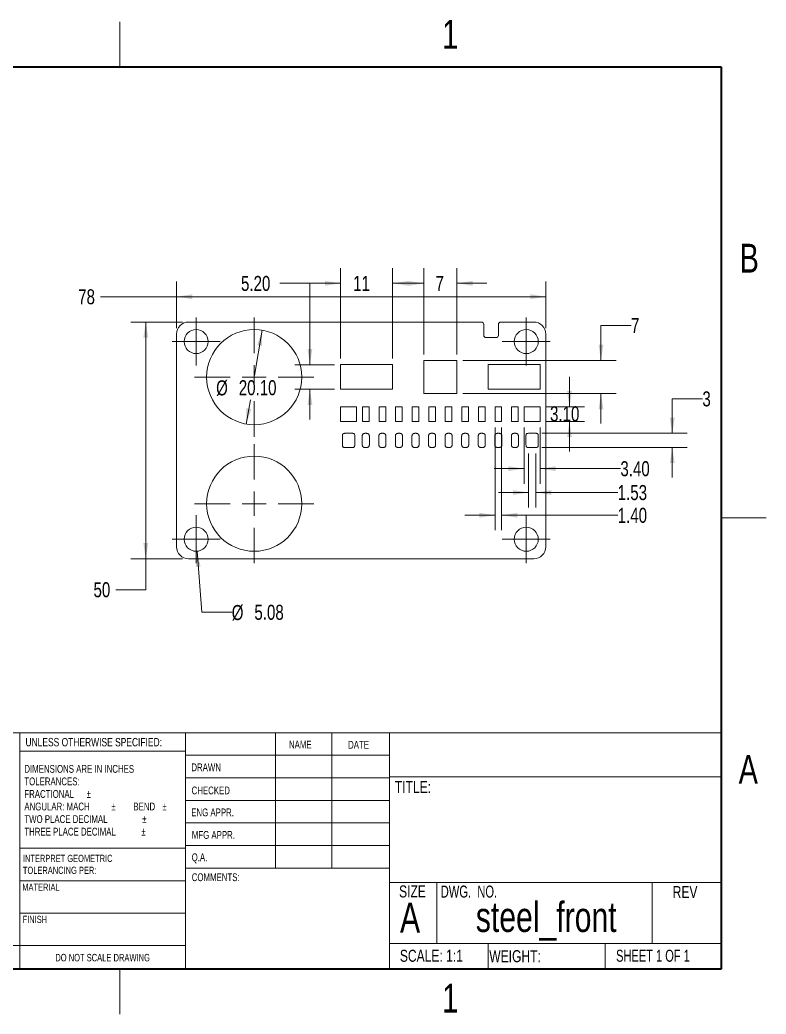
# Model space of a CAD drawing. Header units: millimetres. Extents: x 3 to 276, y 3 to 213.
# Drawn here: x 118.6 to 276.2, y 3.2 to 213.1 of the extents above; entities that cross this region are included whole.
import ezdxf

# ---------------------------------------------------------------- set-up
doc = ezdxf.new("R2010")
doc.units = ezdxf.units.MM
doc.styles.add('SLDTEXTSTYLE0', font='TXT', dxfattribs={"width": 0.75})
doc.styles.add('SLDTEXTSTYLE1', font='TXT', dxfattribs={"width": 0.6875})
doc.styles.add('SLDTEXTSTYLE2', font='TXT', dxfattribs={"width": 0.694444})
doc.dimstyles.new('SLDDIMSTYLE0', dxfattribs={"dimtxt": 3.175, "dimasz": 3.302, "dimexe": 0, "dimexo": 0.0625, "dimgap": 0.79375, "dimtad": 0, "dimtih": 1, "dimtoh": 1, "dimrnd": 1e-09, "dimzin": 12, "dimdsep": 46, "dimtxsty": 'SLDTEXTSTYLE0', "dimsah": 1, "dimcen": 0.09, "dimadec": 0, "dimazin": 3, "dimtfac": 1, "dimtmove": 0, "dimatfit": 0, "dimfxl": 0, "dimfrac": 2, "dimtolj": 1, "dimtzin": 12, "dimarcsym": 0})
doc.dimstyles.new('SLDDIMSTYLE1', dxfattribs={"dimtxt": 3.175, "dimasz": 3.302, "dimexe": 0, "dimexo": 0.0625, "dimgap": 0.79375, "dimtad": 0, "dimtih": 1, "dimtoh": 1, "dimrnd": 1e-09, "dimzin": 12, "dimdsep": 46, "dimtxsty": 'SLDTEXTSTYLE0', "dimsah": 1, "dimcen": 0.09, "dimadec": 0, "dimazin": 3, "dimtfac": 1, "dimtofl": 0, "dimtmove": 0, "dimatfit": 3, "dimfxl": 0, "dimfrac": 2, "dimtolj": 1, "dimtzin": 12, "dimarcsym": 0})
doc.dimstyles.new('SLDDIMSTYLE2', dxfattribs={"dimtxt": 3.175, "dimasz": 3.302, "dimexe": 0, "dimexo": 0.0625, "dimgap": 0.79375, "dimtad": 0, "dimtih": 1, "dimtoh": 1, "dimrnd": 1e-09, "dimzin": 4, "dimdsep": 46, "dimtxsty": 'SLDTEXTSTYLE0', "dimsah": 1, "dimcen": 0, "dimadec": 0, "dimazin": 1, "dimtfac": 1, "dimtofl": 0, "dimtmove": 0, "dimatfit": 3, "dimfxl": 0, "dimfrac": 2, "dimtolj": 1, "dimtzin": 12, "dimarcsym": 0})
doc.dimstyles.new('SLDDIMSTYLE3', dxfattribs={"dimtxt": 3.175, "dimasz": 3.302, "dimexe": 0, "dimexo": 0.0625, "dimgap": 0.79375, "dimtad": 0, "dimtih": 1, "dimtoh": 1, "dimrnd": 1e-09, "dimzin": 12, "dimdsep": 46, "dimtxsty": 'SLDTEXTSTYLE0', "dimsah": 1, "dimcen": 0, "dimadec": 0, "dimazin": 3, "dimtfac": 1, "dimtofl": 0, "dimtmove": 0, "dimatfit": 3, "dimfxl": 0, "dimfrac": 2, "dimtolj": 1, "dimtzin": 12, "dimarcsym": 0})
doc.dimstyles.new('SLDDIMSTYLE4', dxfattribs={"dimtxt": 3.175, "dimasz": 3.302, "dimexe": 0, "dimexo": 0.0625, "dimgap": 0.79375, "dimtad": 0, "dimtih": 1, "dimtoh": 1, "dimrnd": 1e-09, "dimzin": 4, "dimdsep": 46, "dimtxsty": 'SLDTEXTSTYLE0', "dimsah": 1, "dimcen": 0.09, "dimadec": 0, "dimazin": 1, "dimtfac": 1, "dimtmove": 0, "dimatfit": 0, "dimfxl": 0, "dimfrac": 2, "dimtolj": 1, "dimtzin": 12, "dimarcsym": 0})

# ---------------------------------------------------------------- blocks, each defined once
blk = doc.blocks.new('SW_NOTE_0')
at = {"color": 0, "linetype": 'Continuous', "lineweight": 0, "char_height": 1.524, "attachment_point": 1, "style": 'SLDTEXTSTYLE0'}
for s, insert in [('INTERPRET GEOMETRIC', (0, 1.96)), ('TOLERANCING PER:', (0, -0.56))]:
    blk.add_mtext(s, dxfattribs=dict(at, insert=insert))
blk = doc.blocks.new('SW_NOTE_1')
at = {"color": 0, "linetype": 'Continuous', "lineweight": 0, "char_height": 1.651, "attachment_point": 1, "style": 'SLDTEXTSTYLE0'}
for s, insert in [('DIMENSIONS ARE IN INCHES', (0, 2.13)), ('TOLERANCES:', (0, -0.52)), ('FRACTIONAL', (0, -3.17)), ('%%p', (13.15, -3.17)), ('ANGULAR: MACH', (0, -5.82)), ('%%p', (18.37, -5.82)), ('BEND', (23.04, -5.82)), ('%%p', (29.16, -5.82)), ('TWO PLACE DECIMAL', (0, -8.48)), ('%%p', (24.88, -8.48)), ('THREE PLACE DECIMAL', (0, -11.13)), ('%%p', (24.73, -11.13))]:
    blk.add_mtext(s, dxfattribs=dict(at, insert=insert))
blk = doc.blocks.new('_D_2')
at = {"color": 7, "linetype": 'Continuous', "lineweight": 0}
for p, q in [((152.95, 149.33), (141.99, 149.33)), ((145.17, 149.33), (145.17, 99.33)), ((152.95, 99.33), (141.99, 99.33)), ((145.17, 92.81), (145.17, 99.33)), ((138.82, 92.81), (145.17, 92.81))]:
    blk.add_line(p, q, dxfattribs=at)
for points in [[(145.17, 149.33), (144.66, 146.03), (145.68, 146.03)], [(145.17, 99.33), (145.68, 102.64), (144.66, 102.64)]]:
    blk.add_solid(points, dxfattribs=at)
at = {"color": 7, "linetype": 'Continuous', "lineweight": 0, "insert": (134.13, 94.39), "char_height": 3.175, "attachment_point": 1, "style": 'SLDTEXTSTYLE0'}
blk.add_mtext('50', dxfattribs=at)
blk = doc.blocks.new('_D_3')
at = {"color": 7, "linetype": 'Continuous', "lineweight": 0}
for p, q in [((151.68, 148.06), (151.68, 157.87)), ((229.68, 148.06), (229.68, 157.87)), ((151.68, 154.69), (135.58, 154.69)), ((229.68, 154.69), (151.68, 154.69))]:
    blk.add_line(p, q, dxfattribs=at)
for points in [[(151.68, 154.69), (154.98, 154.18), (154.98, 155.2)], [(229.68, 154.69), (226.38, 155.2), (226.38, 154.18)]]:
    blk.add_solid(points, dxfattribs=at)
at = {"color": 7, "linetype": 'Continuous', "lineweight": 0, "insert": (130.89, 156.26), "char_height": 3.175, "attachment_point": 1, "style": 'SLDTEXTSTYLE0'}
blk.add_mtext('78', dxfattribs=at)
blk = doc.blocks.new('_D_4')
at = {"color": 7, "linetype": 'Continuous', "lineweight": 0}
for p, q in [((169.76, 147.61), (168.13, 138.03)), ((166.39, 127.79), (167.27, 132.92))]:
    blk.add_line(p, q, dxfattribs=at)
for points in [[(169.76, 147.61), (168.71, 144.44), (169.71, 144.26)], [(166.39, 127.79), (167.45, 130.96), (166.45, 131.13)]]:
    blk.add_solid(points, dxfattribs=at)
at = {"color": 7, "linetype": 'Continuous', "lineweight": 0, "char_height": 3.175, "attachment_point": 1, "style": 'SLDTEXTSTYLE0'}
for s, insert in [('%%c', (160.03, 137.02)), ('20.10', (164.82, 137.06))]:
    blk.add_mtext(s, dxfattribs=dict(at, insert=insert))
blk = doc.blocks.new('_D_5')
at = {"color": 7, "linetype": 'Continuous', "lineweight": 0}
for p, q in [((156, 100.93), (156.98, 88.03)), ((156.98, 88.03), (163.33, 88.03))]:
    blk.add_line(p, q, dxfattribs=at)
blk.add_solid([(156, 100.93), (155.74, 97.6), (156.75, 97.68)], dxfattribs=at)
at = {"color": 7, "linetype": 'Continuous', "lineweight": 0, "char_height": 3.175, "attachment_point": 1, "style": 'SLDTEXTSTYLE0'}
for s, insert in [('%%c', (163.33, 89.57)), ('5.08', (168.12, 89.62))]:
    blk.add_mtext(s, dxfattribs=dict(at, insert=insert))
blk = doc.blocks.new('_D_6')
at = {"color": 7, "linetype": 'Continuous', "lineweight": 0}
for p, q in [((186.32, 141.6), (186.32, 160.68)), ((197.32, 141.6), (197.32, 160.68)), ((186.32, 157.51), (179.97, 157.51)), ((197.32, 157.51), (203.67, 157.51))]:
    blk.add_line(p, q, dxfattribs=at)
for points in [[(186.32, 157.51), (183.01, 158.02), (183.01, 157)], [(197.32, 157.51), (200.62, 157), (200.62, 158.02)]]:
    blk.add_solid(points, dxfattribs=at)
at = {"color": 7, "linetype": 'Continuous', "lineweight": 0, "insert": (188.98, 159.08), "char_height": 3.175, "attachment_point": 1, "style": 'SLDTEXTSTYLE0'}
blk.add_mtext('11', dxfattribs=at)
blk = doc.blocks.new('_D_7')
at = {"color": 7, "linetype": 'Continuous', "lineweight": 0}
for p, q in [((173.5, 157.51), (179.85, 157.51)), ((179.85, 157.51), (179.85, 140.33)), ((185.05, 140.33), (176.67, 140.33)), ((185.05, 135.13), (176.67, 135.13)), ((179.85, 135.13), (179.85, 128.78))]:
    blk.add_line(p, q, dxfattribs=at)
for points in [[(179.85, 140.33), (180.36, 143.64), (179.34, 143.64)], [(179.85, 135.13), (179.34, 131.83), (180.36, 131.83)]]:
    blk.add_solid(points, dxfattribs=at)
at = {"color": 7, "linetype": 'Continuous', "lineweight": 0, "insert": (165.29, 159.08), "char_height": 3.175, "attachment_point": 1, "style": 'SLDTEXTSTYLE0'}
blk.add_mtext('5.20', dxfattribs=at)
blk = doc.blocks.new('_D_8')
at = {"color": 7, "linetype": 'Continuous', "lineweight": 0}
for p, q in [((247.69, 148.63), (241.34, 148.63)), ((241.34, 148.63), (241.34, 141.23)), ((212.17, 141.23), (244.52, 141.23)), ((212.17, 134.23), (244.52, 134.23)), ((241.34, 134.23), (241.34, 127.88))]:
    blk.add_line(p, q, dxfattribs=at)
for points in [[(241.34, 141.23), (241.85, 144.54), (240.83, 144.54)], [(241.34, 134.23), (240.83, 130.93), (241.85, 130.93)]]:
    blk.add_solid(points, dxfattribs=at)
at = {"color": 7, "linetype": 'Continuous', "lineweight": 0, "insert": (247.69, 150.2), "char_height": 3.17, "attachment_point": 1, "style": 'SLDTEXTSTYLE0'}
blk.add_mtext('7', dxfattribs=at)
blk = doc.blocks.new('_D_9')
at = {"color": 7, "linetype": 'Continuous', "lineweight": 0}
for p, q in [((203.9, 142.5), (203.9, 160.68)), ((210.9, 142.5), (210.9, 160.68)), ((203.9, 157.51), (197.55, 157.51)), ((210.9, 157.51), (217.25, 157.51))]:
    blk.add_line(p, q, dxfattribs=at)
for points in [[(203.9, 157.51), (200.6, 158.02), (200.6, 157)], [(210.9, 157.51), (214.2, 157), (214.2, 158.02)]]:
    blk.add_solid(points, dxfattribs=at)
at = {"color": 7, "linetype": 'Continuous', "lineweight": 0, "insert": (206.39, 159.08), "char_height": 3.17, "attachment_point": 1, "style": 'SLDTEXTSTYLE0'}
blk.add_mtext('7', dxfattribs=at)
blk = doc.blocks.new('_D_10')
at = {"color": 7, "linetype": 'Continuous', "lineweight": 0}
for p, q in [((234.69, 131.43), (234.69, 137.78)), ((229.76, 131.43), (237.86, 131.43)), ((229.76, 128.33), (237.86, 128.33)), ((234.69, 128.33), (234.69, 121.98))]:
    blk.add_line(p, q, dxfattribs=at)
for points in [[(234.69, 131.43), (235.2, 134.74), (234.18, 134.74)], [(234.69, 128.33), (234.18, 125.03), (235.2, 125.03)]]:
    blk.add_solid(points, dxfattribs=at)
at = {"color": 7, "linetype": 'Continuous', "lineweight": 0, "insert": (230.58, 131.54), "char_height": 3.175, "attachment_point": 1, "style": 'SLDTEXTSTYLE0'}
blk.add_mtext('3.10', dxfattribs=at)
blk = doc.blocks.new('_D_11')
at = {"color": 7, "linetype": 'Continuous', "lineweight": 0}
for p, q in [((225.09, 127.06), (225.09, 115.2)), ((228.49, 127.06), (228.49, 115.2)), ((225.09, 118.37), (218.74, 118.37)), ((228.49, 118.37), (245.44, 118.37))]:
    blk.add_line(p, q, dxfattribs=at)
for points in [[(225.09, 118.37), (221.79, 118.88), (221.79, 117.86)], [(228.49, 118.37), (231.79, 117.86), (231.79, 118.88)]]:
    blk.add_solid(points, dxfattribs=at)
at = {"color": 7, "linetype": 'Continuous', "lineweight": 0, "insert": (245.44, 119.95), "char_height": 3.175, "attachment_point": 1, "style": 'SLDTEXTSTYLE0'}
blk.add_mtext('3.40', dxfattribs=at)
blk = doc.blocks.new('_D_12')
at = {"color": 7, "linetype": 'Continuous', "lineweight": 0}
for p, q in [((226.02, 121.56), (226.02, 110.16)), ((227.56, 121.56), (227.56, 110.16)), ((226.02, 113.34), (219.67, 113.34)), ((227.56, 113.34), (244.87, 113.34))]:
    blk.add_line(p, q, dxfattribs=at)
for points in [[(226.02, 113.34), (222.72, 113.84), (222.72, 112.83)], [(227.56, 113.34), (230.86, 112.83), (230.86, 113.84)]]:
    blk.add_solid(points, dxfattribs=at)
at = {"color": 7, "linetype": 'Continuous', "lineweight": 0, "insert": (244.87, 114.91), "char_height": 3.175, "attachment_point": 1, "style": 'SLDTEXTSTYLE0'}
blk.add_mtext('1.53', dxfattribs=at)
blk = doc.blocks.new('_D_13')
at = {"color": 7, "linetype": 'Continuous', "lineweight": 0}
for p, q in [((262.76, 133.11), (256.41, 133.11)), ((256.41, 133.11), (256.41, 125.83)), ((228.83, 125.83), (259.58, 125.83)), ((228.83, 122.83), (259.58, 122.83)), ((256.41, 122.83), (256.41, 116.48))]:
    blk.add_line(p, q, dxfattribs=at)
for points in [[(256.41, 125.83), (256.91, 129.14), (255.9, 129.14)], [(256.41, 122.83), (255.9, 119.53), (256.91, 119.53)]]:
    blk.add_solid(points, dxfattribs=at)
at = {"color": 7, "linetype": 'Continuous', "lineweight": 0, "insert": (262.76, 134.69), "char_height": 3.17, "attachment_point": 1, "style": 'SLDTEXTSTYLE0'}
blk.add_mtext('3', dxfattribs=at)
blk = doc.blocks.new('_D_14')
at = {"color": 7, "linetype": 'Continuous', "lineweight": 0}
for p, q in [((218.95, 127.06), (218.95, 105.35)), ((220.35, 127.06), (220.35, 105.35)), ((218.95, 108.52), (212.6, 108.52)), ((220.35, 108.52), (244.87, 108.52))]:
    blk.add_line(p, q, dxfattribs=at)
for points in [[(218.95, 108.52), (215.65, 109.03), (215.65, 108.02)], [(220.35, 108.52), (223.65, 108.02), (223.65, 109.03)]]:
    blk.add_solid(points, dxfattribs=at)
at = {"color": 7, "linetype": 'Continuous', "lineweight": 0, "insert": (244.87, 110.1), "char_height": 3.175, "attachment_point": 1, "style": 'SLDTEXTSTYLE0'}
blk.add_mtext('1.40', dxfattribs=at)
blk = doc.blocks.new('SW_CENTERMARKSYMBOL_0')
at = {"color": 0, "linetype": 'Continuous', "lineweight": 0}
for p, q in [((0, 2.54), (0, 5.08)), ((0, 0), (0, 2.54)), ((-2.54, 0), (-5.08, 0)), ((0, 0), (-2.54, 0)), ((0, 0), (0, -2.54)), ((0, 0), (2.54, 0)), ((2.54, 0), (5.08, 0)), ((0, -2.54), (0, -5.08))]:
    blk.add_line(p, q, dxfattribs=at)
blk = doc.blocks.new('SW_CENTERMARKSYMBOL_1')
at = {"color": 0, "linetype": 'Continuous', "lineweight": 0}
for p, q in [((0, 2.54), (0, 5.08)), ((0, 0), (0, 2.54)), ((-2.54, 0), (-5.08, 0)), ((0, 0), (-2.54, 0)), ((0, 0), (0, -2.54)), ((0, 0), (2.54, 0)), ((2.54, 0), (5.08, 0)), ((0, -2.54), (0, -5.08))]:
    blk.add_line(p, q, dxfattribs=at)
blk = doc.blocks.new('SW_CENTERMARKSYMBOL_2')
at = {"color": 0, "linetype": 'Continuous', "lineweight": 0}
for p, q in [((0, 2.54), (0, 5.08)), ((0, 0), (0, 2.54)), ((-2.54, 0), (-5.08, 0)), ((0, 0), (-2.54, 0)), ((0, 0), (0, -2.54)), ((0, 0), (2.54, 0)), ((2.54, 0), (5.08, 0)), ((0, -2.54), (0, -5.08))]:
    blk.add_line(p, q, dxfattribs=at)
blk = doc.blocks.new('SW_CENTERMARKSYMBOL_3')
at = {"color": 0, "linetype": 'Continuous', "lineweight": 0}
for p, q in [((0, 2.54), (0, 5.08)), ((0, 0), (0, 2.54)), ((-2.54, 0), (-5.08, 0)), ((0, 0), (-2.54, 0)), ((0, 0), (0, -2.54)), ((0, 0), (2.54, 0)), ((2.54, 0), (5.08, 0)), ((0, -2.54), (0, -5.08))]:
    blk.add_line(p, q, dxfattribs=at)
blk = doc.blocks.new('SW_CENTERMARKSYMBOL_4')
at = {"color": 0, "linetype": 'Continuous', "lineweight": 0}
for p, q in [((0, 5.08), (0, 12.59)), ((0, 0), (0, 2.54)), ((-5.08, 0), (-12.59, 0)), ((0, 0), (-2.54, 0)), ((0, 0), (0, -2.54)), ((0, 0), (2.54, 0)), ((5.08, 0), (12.59, 0)), ((0, -5.08), (0, -12.59))]:
    blk.add_line(p, q, dxfattribs=at)
blk = doc.blocks.new('SW_CENTERMARKSYMBOL_5')
at = {"color": 0, "linetype": 'Continuous', "lineweight": 0}
for p, q in [((0, 5.08), (0, 12.59)), ((0, 0), (0, 2.54)), ((-5.08, 0), (-12.59, 0)), ((0, 0), (-2.54, 0)), ((0, 0), (0, -2.54)), ((0, 0), (2.54, 0)), ((5.08, 0), (12.59, 0)), ((0, -5.08), (0, -12.59))]:
    blk.add_line(p, q, dxfattribs=at)

msp = doc.modelspace()

# ---------------------------------------------------------------- linework, layer by layer
at = {"color": 7, "linetype": 'Continuous', "lineweight": 15}
for p, q in [((139.7, 212.725), (139.7, 203.2)), ((139.7, 203.2), (139.7, 212.725)), ((154.218, 149.335), (216.044, 149.335)), ((220.211, 149.335), (227.138, 149.335)), ((216.578, 148.801), (216.578, 146.568)), ((219.678, 146.568), (219.678, 148.801)), ((151.678, 101.875), (151.678, 146.795)), ((217.111, 146.035), (219.144, 146.035)), ((229.678, 146.795), (229.678, 101.875)), ((210.903, 141.235), (203.903, 141.235)), ((203.903, 141.235), (203.903, 134.235)), ((210.903, 134.235), (210.903, 141.235)), ((197.315, 140.335), (186.315, 140.335)), ((186.315, 140.335), (186.315, 135.135)), ((197.315, 135.135), (197.315, 140.335)), ((228.49, 140.335), (217.49, 140.335)), ((217.49, 140.335), (217.49, 135.135)), ((228.49, 135.135), (228.49, 140.335)), ((186.315, 135.135), (197.315, 135.135)), ((217.49, 135.135), (228.49, 135.135)), ((203.903, 134.235), (210.903, 134.235)), ((189.715, 131.435), (186.315, 131.435)), ((186.315, 131.435), (186.315, 128.335)), ((189.715, 128.335), (189.715, 131.435)), ((192.353, 131.435), (190.953, 131.435)), ((190.953, 131.435), (190.953, 128.335)), ((192.353, 128.335), (192.353, 131.435)), ((195.853, 131.435), (194.453, 131.435)), ((194.453, 131.435), (194.453, 128.335)), ((195.853, 128.335), (195.853, 131.435)), ((199.353, 131.435), (197.953, 131.435)), ((197.953, 131.435), (197.953, 128.335)), ((199.353, 128.335), (199.353, 131.435)), ((202.853, 131.435), (201.453, 131.435)), ((201.453, 131.435), (201.453, 128.335)), ((202.853, 128.335), (202.853, 131.435)), ((206.353, 131.435), (204.953, 131.435)), ((204.953, 131.435), (204.953, 128.335)), ((206.353, 128.335), (206.353, 131.435)), ((209.853, 131.435), (208.453, 131.435)), ((208.453, 131.435), (208.453, 128.335)), ((209.853, 128.335), (209.853, 131.435)), ((213.353, 131.435), (211.953, 131.435)), ((211.953, 131.435), (211.953, 128.335)), ((213.353, 128.335), (213.353, 131.435)), ((216.853, 131.435), (215.453, 131.435)), ((215.453, 131.435), (215.453, 128.335)), ((216.853, 128.335), (216.853, 131.435)), ((220.353, 131.435), (218.953, 131.435)), ((218.953, 131.435), (218.953, 128.335)), ((220.353, 128.335), (220.353, 131.435)), ((223.853, 131.435), (222.453, 131.435)), ((222.453, 131.435), (222.453, 128.335)), ((223.853, 128.335), (223.853, 131.435)), ((228.49, 131.435), (225.09, 131.435)), ((225.09, 131.435), (225.09, 128.335)), ((228.49, 128.335), (228.49, 131.435)), ((186.315, 128.335), (189.715, 128.335)), ((190.953, 128.335), (192.353, 128.335)), ((194.453, 128.335), (195.853, 128.335)), ((197.953, 128.335), (199.353, 128.335)), ((201.453, 128.335), (202.853, 128.335)), ((204.953, 128.335), (206.353, 128.335)), ((208.453, 128.335), (209.853, 128.335)), ((211.953, 128.335), (213.353, 128.335)), ((215.453, 128.335), (216.853, 128.335)), ((218.953, 128.335), (220.353, 128.335)), ((222.453, 128.335), (223.853, 128.335)), ((225.09, 128.335), (228.49, 128.335)), ((186.715, 125.301), (186.715, 123.368)), ((188.782, 125.835), (187.249, 125.835)), ((189.315, 123.368), (189.315, 125.301)), ((190.903, 125.2), (190.903, 123.47)), ((191.768, 125.835), (191.538, 125.835)), ((192.403, 123.47), (192.403, 125.2)), ((194.403, 125.2), (194.403, 123.47)), ((195.268, 125.835), (195.038, 125.835)), ((195.903, 123.47), (195.903, 125.2)), ((197.903, 125.2), (197.903, 123.47)), ((198.768, 125.835), (198.538, 125.835)), ((199.403, 123.47), (199.403, 125.2)), ((201.403, 125.2), (201.403, 123.47)), ((202.268, 125.835), (202.038, 125.835)), ((202.903, 123.47), (202.903, 125.2)), ((204.903, 125.2), (204.903, 123.47)), ((205.768, 125.835), (205.538, 125.835)), ((206.403, 123.47), (206.403, 125.2)), ((208.403, 125.2), (208.403, 123.47)), ((209.268, 125.835), (209.038, 125.835)), ((209.903, 123.47), (209.903, 125.2)), ((211.903, 125.2), (211.903, 123.47)), ((212.768, 125.835), (212.538, 125.835)), ((213.403, 123.47), (213.403, 125.2)), ((215.403, 125.2), (215.403, 123.47)), ((216.268, 125.835), (216.038, 125.835)), ((216.903, 123.47), (216.903, 125.2)), ((218.903, 125.2), (218.903, 123.47)), ((219.768, 125.835), (219.538, 125.835)), ((220.403, 123.47), (220.403, 125.2)), ((222.403, 125.2), (222.403, 123.47)), ((223.268, 125.835), (223.038, 125.835)), ((223.903, 123.47), (223.903, 125.2)), ((225.49, 125.301), (225.49, 123.368)), ((227.557, 125.835), (226.024, 125.835)), ((228.09, 123.368), (228.09, 125.301)), ((187.249, 122.835), (188.782, 122.835)), ((191.538, 122.835), (191.768, 122.835)), ((195.038, 122.835), (195.268, 122.835)), ((198.538, 122.835), (198.768, 122.835)), ((202.038, 122.835), (202.268, 122.835)), ((205.538, 122.835), (205.768, 122.835)), ((209.038, 122.835), (209.268, 122.835)), ((212.538, 122.835), (212.768, 122.835)), ((216.038, 122.835), (216.268, 122.835)), ((219.538, 122.835), (219.768, 122.835)), ((223.038, 122.835), (223.268, 122.835)), ((226.024, 122.835), (227.557, 122.835)), ((276.225, 107.95), (266.7, 107.95)), ((266.7, 107.95), (276.225, 107.95)), ((227.138, 99.335), (154.218, 99.335)), ((139.7, 3.175), (139.7, 12.7)), ((139.7, 12.7), (139.7, 3.175))]:
    msp.add_line(p, q, dxfattribs=at)
at = {"color": 7, "linetype": 'Continuous', "lineweight": 40}
for p, q in [((12.7, 203.2), (266.7, 203.2)), ((266.7, 203.2), (266.7, 12.7)), ((266.7, 12.7), (12.7, 12.7))]:
    msp.add_line(p, q, dxfattribs=at)
at = {"color": 7, "linetype": 'Continuous', "lineweight": 0}
for p, q in [((68.354, 62.594), (266.7, 62.594)), ((118.574, 12.7), (118.574, 62.594)), ((153.548, 62.594), (153.548, 12.7)), ((172.56, 62.594), (172.56, 34.019)), ((184.461, 62.594), (184.461, 34.019)), ((196.629, 62.594), (196.629, 12.7)), ((153.548, 58.674), (118.574, 58.674)), ((153.548, 57.832), (196.629, 57.832)), ((153.548, 53.069), (196.629, 53.069)), ((196.629, 53.269), (266.7, 53.269)), ((153.548, 48.307), (196.629, 48.307)), ((196.629, 43.544), (153.548, 43.544)), ((118.574, 38.195), (153.663, 38.195)), ((196.629, 38.782), (153.548, 38.782)), ((196.629, 34.019), (153.663, 34.019)), ((118.574, 31.337), (153.663, 31.337)), ((196.629, 30.985), (266.7, 30.985)), ((206.675, 30.985), (206.675, 18.107)), ((252.173, 30.985), (252.173, 18.107)), ((118.574, 24.479), (153.548, 24.479)), ((68.354, 17.685), (153.548, 17.685)), ((196.629, 18.107), (266.7, 18.107)), ((217.536, 18.107), (217.536, 12.7)), ((242.223, 18.107), (242.223, 12.7))]:
    msp.add_line(p, q, dxfattribs=at)
at = {"color": 7, "linetype": 'Continuous', "lineweight": 15}
for centre, radius in [((155.805, 145.207), 2.54), ((168.078, 137.697), 10.05), ((225.55, 145.207), 2.54), ((168.078, 110.972), 10.05), ((155.805, 103.462), 2.54), ((225.55, 103.462), 2.54)]:
    msp.add_circle(centre, radius, dxfattribs=at)
for centre, radius, start, end in [((154.218, 146.795), 2.54, 90, 180), ((216.044, 148.801), 0.533, 0, 90), ((220.211, 148.801), 0.533, 90, 180), ((227.138, 146.795), 2.54, 0, 90), ((217.111, 146.568), 0.533, 180, 270), ((219.144, 146.568), 0.533, 270, 0), ((154.218, 101.875), 2.54, 180, 270), ((227.138, 101.875), 2.54, 270, 0)]:
    msp.add_arc(centre, radius, start, end, dxfattribs=at)
for points, knots in [([(186.715, 125.301), (186.716, 125.339), (186.717, 125.409), (186.731, 125.508), (186.754, 125.592), (186.786, 125.662), (186.854, 125.751), (187.016, 125.827), (187.163, 125.832), (187.249, 125.835)], [0, 0, 0, 0, 0.1272215, 0.2390224, 0.3368912, 0.4230422, 0.5006984, 0.7104031, 1, 1, 1, 1]), ([(188.782, 125.835), (188.819, 125.834), (188.89, 125.833), (188.988, 125.819), (189.072, 125.796), (189.143, 125.764), (189.231, 125.696), (189.307, 125.534), (189.312, 125.387), (189.315, 125.301)], [0, 0, 0, 0, 0.1272215, 0.2390224, 0.3368912, 0.4230422, 0.5006984, 0.7104031, 1, 1, 1, 1]), ([(191.538, 125.835), (191.497, 125.834), (191.42, 125.832), (191.311, 125.813), (191.215, 125.781), (191.131, 125.736), (191.059, 125.678), (191.001, 125.607), (190.956, 125.523), (190.925, 125.426), (190.906, 125.317), (190.904, 125.24), (190.903, 125.2)], [0, 0, 0, 0, 0.1173335, 0.2237909, 0.3212983, 0.4123517, 0.5, 0.5876483, 0.6787017, 0.7762091, 0.8826665, 1, 1, 1, 1]), ([(192.403, 125.2), (192.402, 125.24), (192.399, 125.317), (192.38, 125.426), (192.349, 125.523), (192.304, 125.607), (192.246, 125.678), (192.175, 125.736), (192.09, 125.781), (191.994, 125.813), (191.885, 125.832), (191.808, 125.834), (191.768, 125.835)], [0, 0, 0, 0, 0.1173335, 0.2237909, 0.3212983, 0.4123517, 0.5, 0.5876483, 0.6787017, 0.7762091, 0.8826665, 1, 1, 1, 1]), ([(195.038, 125.835), (194.997, 125.834), (194.92, 125.832), (194.811, 125.813), (194.715, 125.781), (194.631, 125.736), (194.559, 125.678), (194.501, 125.607), (194.456, 125.523), (194.425, 125.426), (194.406, 125.317), (194.404, 125.24), (194.403, 125.2)], [0, 0, 0, 0, 0.1173335, 0.2237909, 0.3212983, 0.4123517, 0.5, 0.5876483, 0.6787017, 0.7762091, 0.8826665, 1, 1, 1, 1]), ([(195.903, 125.2), (195.902, 125.24), (195.899, 125.317), (195.88, 125.426), (195.849, 125.523), (195.804, 125.607), (195.746, 125.678), (195.675, 125.736), (195.59, 125.781), (195.494, 125.813), (195.385, 125.832), (195.308, 125.834), (195.268, 125.835)], [0, 0, 0, 0, 0.1173335, 0.2237909, 0.3212983, 0.4123517, 0.5, 0.5876483, 0.6787017, 0.7762091, 0.8826665, 1, 1, 1, 1]), ([(198.538, 125.835), (198.497, 125.834), (198.42, 125.832), (198.311, 125.813), (198.215, 125.781), (198.131, 125.736), (198.059, 125.678), (198.001, 125.607), (197.956, 125.523), (197.925, 125.426), (197.906, 125.317), (197.904, 125.24), (197.903, 125.2)], [0, 0, 0, 0, 0.1173335, 0.2237909, 0.3212983, 0.4123517, 0.5, 0.5876483, 0.6787017, 0.7762091, 0.8826665, 1, 1, 1, 1]), ([(199.403, 125.2), (199.402, 125.24), (199.399, 125.317), (199.38, 125.426), (199.349, 125.523), (199.304, 125.607), (199.246, 125.678), (199.175, 125.736), (199.09, 125.781), (198.994, 125.813), (198.885, 125.832), (198.808, 125.834), (198.768, 125.835)], [0, 0, 0, 0, 0.1173335, 0.2237909, 0.3212983, 0.4123517, 0.5, 0.5876483, 0.6787017, 0.7762091, 0.8826665, 1, 1, 1, 1]), ([(202.038, 125.835), (201.997, 125.834), (201.92, 125.832), (201.811, 125.813), (201.715, 125.781), (201.631, 125.736), (201.559, 125.678), (201.501, 125.607), (201.456, 125.523), (201.425, 125.426), (201.406, 125.317), (201.404, 125.24), (201.403, 125.2)], [0, 0, 0, 0, 0.1173335, 0.2237909, 0.3212983, 0.4123517, 0.5, 0.5876483, 0.6787017, 0.7762091, 0.8826665, 1, 1, 1, 1]), ([(202.903, 125.2), (202.902, 125.24), (202.899, 125.317), (202.88, 125.426), (202.849, 125.523), (202.804, 125.607), (202.746, 125.678), (202.675, 125.736), (202.59, 125.781), (202.494, 125.813), (202.385, 125.832), (202.308, 125.834), (202.268, 125.835)], [0, 0, 0, 0, 0.1173335, 0.2237909, 0.3212983, 0.4123517, 0.5, 0.5876483, 0.6787017, 0.7762091, 0.8826665, 1, 1, 1, 1]), ([(205.538, 125.835), (205.497, 125.834), (205.42, 125.832), (205.311, 125.813), (205.215, 125.781), (205.131, 125.736), (205.059, 125.678), (205.001, 125.607), (204.956, 125.523), (204.925, 125.426), (204.906, 125.317), (204.904, 125.24), (204.903, 125.2)], [0, 0, 0, 0, 0.1173335, 0.2237909, 0.3212983, 0.4123517, 0.5, 0.5876483, 0.6787017, 0.7762091, 0.8826665, 1, 1, 1, 1]), ([(206.403, 125.2), (206.402, 125.24), (206.399, 125.317), (206.38, 125.426), (206.349, 125.523), (206.304, 125.607), (206.246, 125.678), (206.175, 125.736), (206.09, 125.781), (205.994, 125.813), (205.885, 125.832), (205.808, 125.834), (205.768, 125.835)], [0, 0, 0, 0, 0.1173335, 0.2237909, 0.3212983, 0.4123517, 0.5, 0.5876483, 0.6787017, 0.7762091, 0.8826665, 1, 1, 1, 1]), ([(209.038, 125.835), (208.997, 125.834), (208.92, 125.832), (208.811, 125.813), (208.715, 125.781), (208.631, 125.736), (208.559, 125.678), (208.501, 125.607), (208.456, 125.523), (208.425, 125.426), (208.406, 125.317), (208.404, 125.24), (208.403, 125.2)], [0, 0, 0, 0, 0.1173335, 0.2237909, 0.3212983, 0.4123517, 0.5, 0.5876483, 0.6787017, 0.7762091, 0.8826665, 1, 1, 1, 1]), ([(209.903, 125.2), (209.902, 125.24), (209.899, 125.317), (209.88, 125.426), (209.849, 125.523), (209.804, 125.607), (209.746, 125.678), (209.675, 125.736), (209.59, 125.781), (209.494, 125.813), (209.385, 125.832), (209.308, 125.834), (209.268, 125.835)], [0, 0, 0, 0, 0.1173335, 0.2237909, 0.3212983, 0.4123517, 0.5, 0.5876483, 0.6787017, 0.7762091, 0.8826665, 1, 1, 1, 1]), ([(212.538, 125.835), (212.497, 125.834), (212.42, 125.832), (212.311, 125.813), (212.215, 125.781), (212.131, 125.736), (212.059, 125.678), (212.001, 125.607), (211.956, 125.523), (211.925, 125.426), (211.906, 125.317), (211.904, 125.24), (211.903, 125.2)], [0, 0, 0, 0, 0.1173335, 0.2237909, 0.3212983, 0.4123517, 0.5, 0.5876483, 0.6787017, 0.7762091, 0.8826665, 1, 1, 1, 1]), ([(213.403, 125.2), (213.402, 125.24), (213.399, 125.317), (213.38, 125.426), (213.349, 125.523), (213.304, 125.607), (213.246, 125.678), (213.175, 125.736), (213.09, 125.781), (212.994, 125.813), (212.885, 125.832), (212.808, 125.834), (212.768, 125.835)], [0, 0, 0, 0, 0.1173335, 0.2237909, 0.3212983, 0.4123517, 0.5, 0.5876483, 0.6787017, 0.7762091, 0.8826665, 1, 1, 1, 1]), ([(216.038, 125.835), (215.997, 125.834), (215.92, 125.832), (215.811, 125.813), (215.715, 125.781), (215.631, 125.736), (215.559, 125.678), (215.501, 125.607), (215.456, 125.523), (215.425, 125.426), (215.406, 125.317), (215.404, 125.24), (215.403, 125.2)], [0, 0, 0, 0, 0.1173335, 0.2237909, 0.3212983, 0.4123517, 0.5, 0.5876483, 0.6787017, 0.7762091, 0.8826665, 1, 1, 1, 1]), ([(216.903, 125.2), (216.902, 125.24), (216.899, 125.317), (216.88, 125.426), (216.849, 125.523), (216.804, 125.607), (216.746, 125.678), (216.675, 125.736), (216.59, 125.781), (216.494, 125.813), (216.385, 125.832), (216.308, 125.834), (216.268, 125.835)], [0, 0, 0, 0, 0.1173335, 0.2237909, 0.3212983, 0.4123517, 0.5, 0.5876483, 0.6787017, 0.7762091, 0.8826665, 1, 1, 1, 1]), ([(219.538, 125.835), (219.497, 125.834), (219.42, 125.832), (219.311, 125.813), (219.215, 125.781), (219.131, 125.736), (219.059, 125.678), (219.001, 125.607), (218.956, 125.523), (218.925, 125.426), (218.906, 125.317), (218.904, 125.24), (218.903, 125.2)], [0, 0, 0, 0, 0.1173335, 0.2237909, 0.3212983, 0.4123517, 0.5, 0.5876483, 0.6787017, 0.7762091, 0.8826665, 1, 1, 1, 1]), ([(220.403, 125.2), (220.402, 125.24), (220.399, 125.317), (220.38, 125.426), (220.349, 125.523), (220.304, 125.607), (220.246, 125.678), (220.175, 125.736), (220.09, 125.781), (219.994, 125.813), (219.885, 125.832), (219.808, 125.834), (219.768, 125.835)], [0, 0, 0, 0, 0.1173335, 0.2237909, 0.3212983, 0.4123517, 0.5, 0.5876483, 0.6787017, 0.7762091, 0.8826665, 1, 1, 1, 1]), ([(222.403, 125.2), (222.404, 125.24), (222.406, 125.317), (222.425, 125.426), (222.456, 125.523), (222.501, 125.607), (222.559, 125.678), (222.631, 125.736), (222.715, 125.781), (222.811, 125.813), (222.92, 125.832), (222.997, 125.834), (223.038, 125.835)], [0, 0, 0, 0, 0.1173335, 0.2237909, 0.3212983, 0.4123517, 0.5, 0.5876483, 0.6787017, 0.7762091, 0.8826665, 1, 1, 1, 1]), ([(223.268, 125.835), (223.308, 125.834), (223.385, 125.832), (223.494, 125.813), (223.59, 125.781), (223.675, 125.736), (223.746, 125.678), (223.804, 125.607), (223.849, 125.523), (223.88, 125.426), (223.899, 125.317), (223.902, 125.24), (223.903, 125.2)], [0, 0, 0, 0, 0.1173335, 0.2237909, 0.3212983, 0.4123517, 0.5, 0.5876483, 0.6787017, 0.7762091, 0.8826665, 1, 1, 1, 1]), ([(225.49, 125.301), (225.491, 125.339), (225.492, 125.409), (225.506, 125.508), (225.529, 125.592), (225.561, 125.662), (225.629, 125.751), (225.791, 125.827), (225.938, 125.832), (226.024, 125.835)], [0, 0, 0, 0, 0.1272215, 0.2390224, 0.3368912, 0.4230422, 0.5006984, 0.7104031, 1, 1, 1, 1]), ([(227.557, 125.835), (227.594, 125.834), (227.665, 125.833), (227.763, 125.819), (227.847, 125.796), (227.918, 125.764), (228.006, 125.696), (228.082, 125.534), (228.087, 125.387), (228.09, 125.301)], [0, 0, 0, 0, 0.1272215, 0.2390224, 0.3368912, 0.4230422, 0.5006984, 0.7104031, 1, 1, 1, 1]), ([(187.249, 122.835), (187.211, 122.836), (187.141, 122.837), (187.042, 122.851), (186.958, 122.874), (186.888, 122.906), (186.799, 122.973), (186.723, 123.136), (186.718, 123.283), (186.715, 123.368)], [0, 0, 0, 0, 0.1272215, 0.2390224, 0.3368912, 0.4230422, 0.5006984, 0.7104031, 1, 1, 1, 1]), ([(189.315, 123.368), (189.314, 123.331), (189.313, 123.26), (189.299, 123.162), (189.276, 123.078), (189.244, 123.007), (189.177, 122.919), (189.014, 122.843), (188.867, 122.838), (188.782, 122.835)], [0, 0, 0, 0, 0.1272215, 0.2390224, 0.3368912, 0.4230422, 0.5006984, 0.7104031, 1, 1, 1, 1]), ([(190.903, 123.47), (190.904, 123.43), (190.906, 123.353), (190.925, 123.244), (190.956, 123.147), (191.001, 123.063), (191.059, 122.991), (191.131, 122.933), (191.215, 122.889), (191.311, 122.857), (191.42, 122.838), (191.497, 122.836), (191.538, 122.835)], [0, 0, 0, 0, 0.1173335, 0.2237909, 0.3212983, 0.4123517, 0.5, 0.5876483, 0.6787017, 0.7762091, 0.8826665, 1, 1, 1, 1]), ([(191.768, 122.835), (191.808, 122.836), (191.885, 122.838), (191.994, 122.857), (192.09, 122.889), (192.175, 122.933), (192.246, 122.991), (192.304, 123.063), (192.349, 123.147), (192.38, 123.244), (192.399, 123.353), (192.402, 123.43), (192.403, 123.47)], [0, 0, 0, 0, 0.1173335, 0.2237909, 0.3212983, 0.4123517, 0.5, 0.5876483, 0.6787017, 0.7762091, 0.8826665, 1, 1, 1, 1]), ([(194.403, 123.47), (194.404, 123.43), (194.406, 123.353), (194.425, 123.244), (194.456, 123.147), (194.501, 123.063), (194.559, 122.991), (194.631, 122.933), (194.715, 122.889), (194.811, 122.857), (194.92, 122.838), (194.997, 122.836), (195.038, 122.835)], [0, 0, 0, 0, 0.1173335, 0.2237909, 0.3212983, 0.4123517, 0.5, 0.5876483, 0.6787017, 0.7762091, 0.8826665, 1, 1, 1, 1]), ([(195.268, 122.835), (195.308, 122.836), (195.385, 122.838), (195.494, 122.857), (195.59, 122.889), (195.675, 122.933), (195.746, 122.991), (195.804, 123.063), (195.849, 123.147), (195.88, 123.244), (195.899, 123.353), (195.902, 123.43), (195.903, 123.47)], [0, 0, 0, 0, 0.1173335, 0.2237909, 0.3212983, 0.4123517, 0.5, 0.5876483, 0.6787017, 0.7762091, 0.8826665, 1, 1, 1, 1]), ([(197.903, 123.47), (197.904, 123.43), (197.906, 123.353), (197.925, 123.244), (197.956, 123.147), (198.001, 123.063), (198.059, 122.991), (198.131, 122.933), (198.215, 122.889), (198.311, 122.857), (198.42, 122.838), (198.497, 122.836), (198.538, 122.835)], [0, 0, 0, 0, 0.1173335, 0.2237909, 0.3212983, 0.4123517, 0.5, 0.5876483, 0.6787017, 0.7762091, 0.8826665, 1, 1, 1, 1]), ([(198.768, 122.835), (198.808, 122.836), (198.885, 122.838), (198.994, 122.857), (199.09, 122.889), (199.175, 122.933), (199.246, 122.991), (199.304, 123.063), (199.349, 123.147), (199.38, 123.244), (199.399, 123.353), (199.402, 123.43), (199.403, 123.47)], [0, 0, 0, 0, 0.1173335, 0.2237909, 0.3212983, 0.4123517, 0.5, 0.5876483, 0.6787017, 0.7762091, 0.8826665, 1, 1, 1, 1]), ([(201.403, 123.47), (201.404, 123.43), (201.406, 123.353), (201.425, 123.244), (201.456, 123.147), (201.501, 123.063), (201.559, 122.991), (201.631, 122.933), (201.715, 122.889), (201.811, 122.857), (201.92, 122.838), (201.997, 122.836), (202.038, 122.835)], [0, 0, 0, 0, 0.1173335, 0.2237909, 0.3212983, 0.4123517, 0.5, 0.5876483, 0.6787017, 0.7762091, 0.8826665, 1, 1, 1, 1]), ([(202.268, 122.835), (202.308, 122.836), (202.385, 122.838), (202.494, 122.857), (202.59, 122.889), (202.675, 122.933), (202.746, 122.991), (202.804, 123.063), (202.849, 123.147), (202.88, 123.244), (202.899, 123.353), (202.902, 123.43), (202.903, 123.47)], [0, 0, 0, 0, 0.1173335, 0.2237909, 0.3212983, 0.4123517, 0.5, 0.5876483, 0.6787017, 0.7762091, 0.8826665, 1, 1, 1, 1]), ([(204.903, 123.47), (204.904, 123.43), (204.906, 123.353), (204.925, 123.244), (204.956, 123.147), (205.001, 123.063), (205.059, 122.991), (205.131, 122.933), (205.215, 122.889), (205.311, 122.857), (205.42, 122.838), (205.497, 122.836), (205.538, 122.835)], [0, 0, 0, 0, 0.1173335, 0.2237909, 0.3212983, 0.4123517, 0.5, 0.5876483, 0.6787017, 0.7762091, 0.8826665, 1, 1, 1, 1]), ([(205.768, 122.835), (205.808, 122.836), (205.885, 122.838), (205.994, 122.857), (206.09, 122.889), (206.175, 122.933), (206.246, 122.991), (206.304, 123.063), (206.349, 123.147), (206.38, 123.244), (206.399, 123.353), (206.402, 123.43), (206.403, 123.47)], [0, 0, 0, 0, 0.1173335, 0.2237909, 0.3212983, 0.4123517, 0.5, 0.5876483, 0.6787017, 0.7762091, 0.8826665, 1, 1, 1, 1]), ([(208.403, 123.47), (208.404, 123.43), (208.406, 123.353), (208.425, 123.244), (208.456, 123.147), (208.501, 123.063), (208.559, 122.991), (208.631, 122.933), (208.715, 122.889), (208.811, 122.857), (208.92, 122.838), (208.997, 122.836), (209.038, 122.835)], [0, 0, 0, 0, 0.1173335, 0.2237909, 0.3212983, 0.4123517, 0.5, 0.5876483, 0.6787017, 0.7762091, 0.8826665, 1, 1, 1, 1]), ([(209.268, 122.835), (209.308, 122.836), (209.385, 122.838), (209.494, 122.857), (209.59, 122.889), (209.675, 122.933), (209.746, 122.991), (209.804, 123.063), (209.849, 123.147), (209.88, 123.244), (209.899, 123.353), (209.902, 123.43), (209.903, 123.47)], [0, 0, 0, 0, 0.1173335, 0.2237909, 0.3212983, 0.4123517, 0.5, 0.5876483, 0.6787017, 0.7762091, 0.8826665, 1, 1, 1, 1]), ([(211.903, 123.47), (211.904, 123.43), (211.906, 123.353), (211.925, 123.244), (211.956, 123.147), (212.001, 123.063), (212.059, 122.991), (212.131, 122.933), (212.215, 122.889), (212.311, 122.857), (212.42, 122.838), (212.497, 122.836), (212.538, 122.835)], [0, 0, 0, 0, 0.1173335, 0.2237909, 0.3212983, 0.4123517, 0.5, 0.5876483, 0.6787017, 0.7762091, 0.8826665, 1, 1, 1, 1]), ([(212.768, 122.835), (212.808, 122.836), (212.885, 122.838), (212.994, 122.857), (213.09, 122.889), (213.175, 122.933), (213.246, 122.991), (213.304, 123.063), (213.349, 123.147), (213.38, 123.244), (213.399, 123.353), (213.402, 123.43), (213.403, 123.47)], [0, 0, 0, 0, 0.1173335, 0.2237909, 0.3212983, 0.4123517, 0.5, 0.5876483, 0.6787017, 0.7762091, 0.8826665, 1, 1, 1, 1]), ([(215.403, 123.47), (215.404, 123.43), (215.406, 123.353), (215.425, 123.244), (215.456, 123.147), (215.501, 123.063), (215.559, 122.991), (215.631, 122.933), (215.715, 122.889), (215.811, 122.857), (215.92, 122.838), (215.997, 122.836), (216.038, 122.835)], [0, 0, 0, 0, 0.1173335, 0.2237909, 0.3212983, 0.4123517, 0.5, 0.5876483, 0.6787017, 0.7762091, 0.8826665, 1, 1, 1, 1]), ([(216.268, 122.835), (216.308, 122.836), (216.385, 122.838), (216.494, 122.857), (216.59, 122.889), (216.675, 122.933), (216.746, 122.991), (216.804, 123.063), (216.849, 123.147), (216.88, 123.244), (216.899, 123.353), (216.902, 123.43), (216.903, 123.47)], [0, 0, 0, 0, 0.1173335, 0.2237909, 0.3212983, 0.4123517, 0.5, 0.5876483, 0.6787017, 0.7762091, 0.8826665, 1, 1, 1, 1]), ([(218.903, 123.47), (218.904, 123.43), (218.906, 123.353), (218.925, 123.244), (218.956, 123.147), (219.001, 123.063), (219.059, 122.991), (219.131, 122.933), (219.215, 122.889), (219.311, 122.857), (219.42, 122.838), (219.497, 122.836), (219.538, 122.835)], [0, 0, 0, 0, 0.1173335, 0.2237909, 0.3212983, 0.4123517, 0.5, 0.5876483, 0.6787017, 0.7762091, 0.8826665, 1, 1, 1, 1]), ([(219.768, 122.835), (219.808, 122.836), (219.885, 122.838), (219.994, 122.857), (220.09, 122.889), (220.175, 122.933), (220.246, 122.991), (220.304, 123.063), (220.349, 123.147), (220.38, 123.244), (220.399, 123.353), (220.402, 123.43), (220.403, 123.47)], [0, 0, 0, 0, 0.1173335, 0.2237909, 0.3212983, 0.4123517, 0.5, 0.5876483, 0.6787017, 0.7762091, 0.8826665, 1, 1, 1, 1]), ([(223.038, 122.835), (222.997, 122.836), (222.92, 122.838), (222.811, 122.857), (222.715, 122.889), (222.631, 122.933), (222.559, 122.991), (222.501, 123.063), (222.456, 123.147), (222.425, 123.244), (222.406, 123.353), (222.404, 123.43), (222.403, 123.47)], [0, 0, 0, 0, 0.1173335, 0.2237909, 0.3212983, 0.4123517, 0.5, 0.5876483, 0.6787017, 0.7762091, 0.8826665, 1, 1, 1, 1]), ([(223.903, 123.47), (223.902, 123.43), (223.899, 123.353), (223.88, 123.244), (223.849, 123.147), (223.804, 123.063), (223.746, 122.991), (223.675, 122.933), (223.59, 122.889), (223.494, 122.857), (223.385, 122.838), (223.308, 122.836), (223.268, 122.835)], [0, 0, 0, 0, 0.1173335, 0.2237909, 0.3212983, 0.4123517, 0.5, 0.5876483, 0.6787017, 0.7762091, 0.8826665, 1, 1, 1, 1]), ([(226.024, 122.835), (225.986, 122.836), (225.916, 122.837), (225.817, 122.851), (225.733, 122.874), (225.663, 122.906), (225.574, 122.973), (225.498, 123.136), (225.493, 123.283), (225.49, 123.368)], [0, 0, 0, 0, 0.12722155, 0.23902236, 0.33689121, 0.42304225, 0.50069844, 0.71040308, 1, 1, 1, 1]), ([(228.09, 123.368), (228.089, 123.331), (228.088, 123.26), (228.074, 123.162), (228.051, 123.078), (228.019, 123.007), (227.952, 122.919), (227.789, 122.843), (227.642, 122.838), (227.557, 122.835)], [0, 0, 0, 0, 0.1272215, 0.2390224, 0.3368912, 0.4230422, 0.5006984, 0.7104031, 1, 1, 1, 1])]:
    msp.add_open_spline(points, degree=3, knots=knots, dxfattribs=at)

# ---------------------------------------------------------------- block references
at = {"color": 7, "linetype": 'Continuous', "lineweight": 0}
for name, p in [('SW_CENTERMARKSYMBOL_1', (155.805, 145.207)), ('SW_CENTERMARKSYMBOL_4', (168.078, 137.697)), ('SW_CENTERMARKSYMBOL_2', (225.55, 145.207)), ('SW_CENTERMARKSYMBOL_5', (168.078, 110.972)), ('SW_CENTERMARKSYMBOL_0', (155.805, 103.462)), ('SW_CENTERMARKSYMBOL_3', (225.55, 103.462)), ('SW_NOTE_1', (119.517, 53.666)), ('SW_NOTE_0', (119.209, 34.864))]:
    msp.add_blockref(name, p, dxfattribs=at)

# ---------------------------------------------------------------- texts
for s, insert, char_height, attachment_point, style in [('1', (209.489, 213.146), 6.096, 2, 'SLDTEXTSTYLE0'), ('B', (272.653, 165.871), 6.096, 2, 'SLDTEXTSTYLE0'), ('UNLESS OTHERWISE SPECIFIED:', (119.758, 61.499), 1.778, 1, 'SLDTEXTSTYLE0'), ('NAME', (175.424, 60.923), 1.651, 1, 'SLDTEXTSTYLE0'), ('DATE', (187.915, 60.879), 1.651, 1, 'SLDTEXTSTYLE0'), ('A', (272.457, 57.921), 6.096, 2, 'SLDTEXTSTYLE0'), ('DRAWN', (154.797, 56.123), 1.651, 1, 'SLDTEXTSTYLE0'), ('CHECKED', (154.851, 51.237), 1.651, 1, 'SLDTEXTSTYLE0'), ('TITLE:', (197.793, 52.393), 2.54, 1, 'SLDTEXTSTYLE0'), ('ENG APPR.', (154.777, 46.601), 1.651, 1, 'SLDTEXTSTYLE0'), ('MFG APPR.', (154.903, 41.845), 1.651, 1, 'SLDTEXTSTYLE0'), ('Q.A.', (154.862, 37.123), 1.651, 1, 'SLDTEXTSTYLE0'), ('COMMENTS:', (154.884, 32.909), 1.651, 1, 'SLDTEXTSTYLE0'), ('MATERIAL', (119.08, 30.753), 1.524, 1, 'SLDTEXTSTYLE0'), ('SIZE', (198.68, 30.358), 2.54, 1, 'SLDTEXTSTYLE0'), ('DWG.  NO.', (207.481, 30.323), 2.54, 1, 'SLDTEXTSTYLE2'), ('REV', (256.485, 30.223), 2.54, 1, 'SLDTEXTSTYLE0'), ('A', (198.88, 26.724), 6.35, 1, 'SLDTEXTSTYLE0'), ('steel_front', (229.77, 26.873), 6.35, 2, 'SLDTEXTSTYLE0'), ('FINISH', (119.15, 23.938), 1.524, 1, 'SLDTEXTSTYLE0'), ('SCALE: 1:1', (198.849, 16.765), 2.54, 1, 'SLDTEXTSTYLE0'), ('SHEET 1 OF 1', (244.531, 16.773), 2.54, 1, 'SLDTEXTSTYLE1'), ('DO NOT SCALE DRAWING', (136.054, 15.895), 1.5875, 2, 'SLDTEXTSTYLE0'), ('WEIGHT:', (217.74, 16.678), 2.54, 1, 'SLDTEXTSTYLE0'), ('1', (209.489, 9.588), 6.096, 2, 'SLDTEXTSTYLE0')]:
    msp.add_mtext(s, dxfattribs=dict(at, insert=insert, char_height=char_height, attachment_point=attachment_point, style=style))

# ---------------------------------------------------------------- dimensions: what is measured, and where the dimension line sits
for base, p1, p2, dimstyle, picture, middle in [((186.315, 157.508), (197.315, 140.335), (186.315, 140.335), 'SLDDIMSTYLE0', '_D_6', (191.327, 157.508)), ((203.903, 157.508), (210.903, 141.235), (203.903, 141.235), 'SLDDIMSTYLE0', '_D_9', (207.565, 157.508)), ((229.678, 154.692), (151.678, 146.795), (229.678, 146.795), 'SLDDIMSTYLE1', '_D_3', (133.236, 154.692)), ((220.353, 108.525), (218.953, 128.335), (220.353, 128.335), 'SLDDIMSTYLE4', '_D_14', (248.978, 108.525)), ((228.49, 118.373), (225.09, 128.335), (228.49, 128.335), 'SLDDIMSTYLE4', '_D_11', (249.544, 118.373)), ((227.557, 113.335), (226.024, 122.835), (227.557, 122.835), 'SLDDIMSTYLE0', '_D_12', (248.978, 113.335))]:
    dim = msp.add_linear_dim(base=base, p1=p1, p2=p2, dimstyle=dimstyle, dxfattribs=at)
    dim.commit()
    dim.dimension.update_dxf_attribs({"geometry": picture, "text_midpoint": middle, "dimtype": 160})
for base, p1, p2, dimstyle, picture, middle in [((179.848, 135.135), (186.315, 140.335), (186.315, 135.135), 'SLDDIMSTYLE4', '_D_7', (179.848, 157.508)), ((145.167, 99.335), (154.218, 149.335), (154.218, 99.335), 'SLDDIMSTYLE1', '_D_2', (145.167, 92.815)), ((241.342, 134.235), (210.903, 141.235), (210.903, 134.235), 'SLDDIMSTYLE0', '_D_8', (241.342, 148.627)), ((234.689, 131.435), (228.49, 128.335), (228.49, 131.435), 'SLDDIMSTYLE4', '_D_10', (234.689, 129.963)), ((256.406, 122.835), (227.557, 125.835), (227.557, 122.835), 'SLDDIMSTYLE0', '_D_13', (256.406, 133.114))]:
    dim = msp.add_linear_dim(base=base, p1=p1, p2=p2, angle=90, dimstyle=dimstyle, dxfattribs=at)
    dim.commit()
    dim.dimension.update_dxf_attribs({"geometry": picture, "text_midpoint": middle, "dimtype": 160})
for p1, p2, dimstyle, picture, middle in [((166.393, 127.79), (169.762, 147.605), 'SLDDIMSTYLE2', '_D_4', (167.7, 135.476)), ((155.613, 105.995), (155.998, 100.93), 'SLDDIMSTYLE3', '_D_5', (169.828, 88.03))]:
    dim = msp.add_diameter_dim_2p(p1=p1, p2=p2, dimstyle=dimstyle, dxfattribs=at)
    dim.commit()
    dim.dimension.update_dxf_attribs({"geometry": picture, "text_midpoint": middle, "dimtype": 163})

doc.saveas('drawing.dxf')
